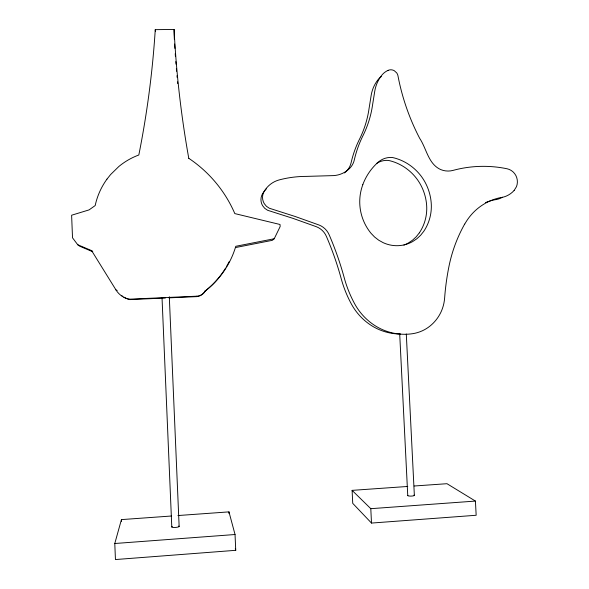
<?xml version="1.0" encoding="UTF-8"?>
<svg xmlns="http://www.w3.org/2000/svg" width="589" height="589" viewBox="0 0 589 589"><rect width="100%" height="100%" fill="white"/><g stroke="black" fill="none" stroke-linecap="round" stroke-linejoin="round"><path stroke-width="0.88" d="M177.93 515.544L228.966 511.878L235.04 534.517L235.74 550.317L115.444 559.55L114.789 543.507L121.43 519.601L171.554 516.001M262.458 193.95L261.715 195.511A11.795 11.64 45 0 0 262.569 205.635L264.748 208.344L267.62 210.28L293.005 218.379L316.381 226.721A17.729 17.53 61.7 0 1 326.394 236.395A337.387 327.521 -16.4 0 1 341.215 278.693A115.113 111.947 75 0 0 351.537 304.307C357.074 314.342 365.526 322.743 375.723 328.014A55.749 54.615 78 0 0 400.38 334.007M235.519 247.557L272.295 240.341L274.216 238.751L280.143 226.588L280.047 224.49L234.812 213.593A128.601 126.421 0.2 0 0 188.819 158.338M514.138 190.461L516.479 186.647A13.216 12.73 69.8 0 0 515.854 175.5C514.087 172.157 510.906 169.61 507.203 168.8A123.373 119.508 80.6 0 0 453.029 170.398A19.945 19.297 64 0 1 440.668 169.566C428.247 163.941 426.627 148.759 419.685 138.334A214.484 202.263 64.4 0 1 397.98 75.893A7.451 7.193 53.9 0 0 396.684 72.874L394.262 70.695A7.061 6.818 53.9 0 0 388.114 70.356M106.992 179.108L110.599 174.558L118.882 166.466A69.185 68.169 14.6 0 1 138.82 154.995A1302.61 1106.709 0.8 0 0 155.26 29.656L174.094 29.45A912.825 812.916 72.6 0 0 188.789 158.389M419.331 232.854L416.202 236.8L412.521 240.202L408.376 242.977A32.91 32.181 67 0 1 403.863 245.076M274.216 238.751L235.791 246.29A89.955 88.534 11.9 0 1 205.613 290.657L205.009 291.187A88.136 86.767 11.6 0 0 225.616 268.039M407.757 486.455L352.104 490.365L352.73 503.345L371.497 523.069L476.162 515.265L475.426 501.077L446.985 483.702L414.141 486.006M114.789 543.507L235.04 534.517M352.104 490.365L370.798 508.682L475.426 501.077M165.406 298.019L130.007 299.595L129.035 299.197A20.593 20.298 -2.9 0 1 115.959 289.913L91.604 250.612L77.719 244.722L72.521 237.823L71.615 215.221L89.079 209.89L95.182 205.568A71.851 70.82 14.6 0 1 106.984 179.108M169.036 297.857L196.27 296.65L196.66 296.193L129.035 299.197M92.539 251.658L79.736 246.224L77.719 244.722M115.937 289.921L117.182 290.51M91.604 250.612L92.76 251.532M235.298 548.58L235.74 550.317M155.268 29.656L155.393 31.305M406.292 333.978L414.361 495.408M399.673 333.345L407.75 495.555M370.798 508.682L371.497 523.069M228.966 511.878L229.04 513.645M169.308 296.782L179.144 526.426M162.041 298.027L171.789 526.964M121.43 519.601L121.503 521.398M174.094 29.45L174.16 35.215A896.465 800.142 72.6 0 0 174.381 39.61M178.644 526.095A3.836 0.758 -4.4 0 1 178.651 526.838L177.304 527.207A3.615 0.714 -4.4 0 1 173.622 527.479L172.275 527.302A3.836 0.758 -4.4 0 1 172.297 526.559M177.723 83.564A896.465 800.142 72.6 0 1 177.554 81.805M177.134 77.409A896.465 800.142 72.6 0 1 176.98 75.657M176.59 71.254A896.465 800.142 72.6 0 1 176.369 68.618M176.008 64.223A896.465 800.142 72.6 0 1 175.809 61.587M175.419 56.308A896.465 800.142 72.6 0 1 175.235 53.673M174.896 48.401A896.465 800.142 72.6 0 1 174.631 44.006M130 299.617A20.181 19.886 -3 0 1 123.8 297.106M122.681 296.37A20.181 19.886 -3 0 1 121.606 295.553M205.561 290.613A10.749 10.683 0 0 1 196.66 296.215M204.994 291.18A10.536 10.469 -0.5 0 1 196.27 296.672M229.055 261.803A88.136 86.767 11.6 0 1 227.825 264.174M227.398 264.954A88.136 86.767 11.6 0 1 226.529 266.508M413.964 495.113A3.446 0.618 -1.8 0 1 414.222 495.57L413.323 495.864A3.247 0.582 -1.8 0 1 410.099 496.093L408.641 495.967A3.446 0.618 -1.8 0 1 407.89 495.401M346.641 170.95A25.202 24.65 52.1 0 1 344.44 172.945M419.346 232.861A44.109 43.152 65.3 0 0 426.407 202.859A49.734 48.688 64.8 0 0 419.964 183.584C413.206 171.951 401.595 163.212 388.394 160.414A19.459 18.988 62.1 0 0 376.57 163.462M262.48 193.958A24.812 24.488 48.5 0 1 266.346 188.826M388.114 70.356A18.252 17.633 55 0 0 381.606 75.451A35.914 34.699 56.9 0 0 374.81 90.897L372.557 104.975A106.145 103.215 40.6 0 1 362.949 135.72A108.81 105.394 68.1 0 0 354.32 159.877A17.964 17.567 53.5 0 1 349.807 168.211A25.673 25.099 52.3 0 1 333.661 175.596L306.376 176.391A108.008 107.095 75.1 0 0 279.149 179.925A25.275 24.937 48.8 0 0 264.086 191.609L263.305 193.192A12.016 11.854 45.3 0 0 264.174 203.499L266.397 206.268L269.32 208.234L295.177 216.494L318.98 224.991A18.06 17.854 61.9 0 1 329.185 234.856A344.116 333.919 -16.4 0 1 344.278 277.942A117.233 113.935 75 0 0 354.792 304.034C360.431 314.261 369.038 322.809 379.419 328.183A56.787 55.594 78 0 0 412.58 333.698A37.976 37.173 81.3 0 0 424.625 329.649C432.216 325.481 438.209 318.671 441.588 310.72A40.162 39.323 81 0 0 444.636 297.96A241.608 228.076 83 0 1 448.914 266.655A143.002 136.7 81.6 0 1 464.647 224.107M464.714 224.144A56.154 54.173 76.9 0 1 501.556 197.411M514.131 190.453A23.707 22.838 68.8 0 1 501.578 197.499M362.839 184.651A48.622 47.422 66.7 0 0 370.974 233.244L374.604 237.021L378.727 240.209L383.248 242.712A33.521 32.756 67.1 0 0 412.653 241.578L416.872 238.744L420.612 235.283L423.808 231.263A44.926 43.925 65.4 0 0 430.993 200.724A50.654 49.564 64.9 0 0 424.433 181.088C417.557 169.242 405.74 160.341 392.296 157.484A19.82 19.327 62.2 0 0 378.248 162.137A57.516 56.058 67.7 0 0 362.802 184.637M381.348 76.548A17.92 17.331 54.9 0 0 377.902 79.868A35.266 34.103 56.8 0 0 371.225 95.035L369.008 108.855A104.179 101.367 40.5 0 1 359.57 139.056A106.852 103.576 68.1 0 0 351.096 162.778A17.641 17.258 53.4 0 1 346.656 170.957M485.55 202.579A55.145 53.246 76.9 0 1 495.739 199.59M502.483 197.256A23.28 22.448 68.8 0 1 495.761 199.678"/></g></svg>
